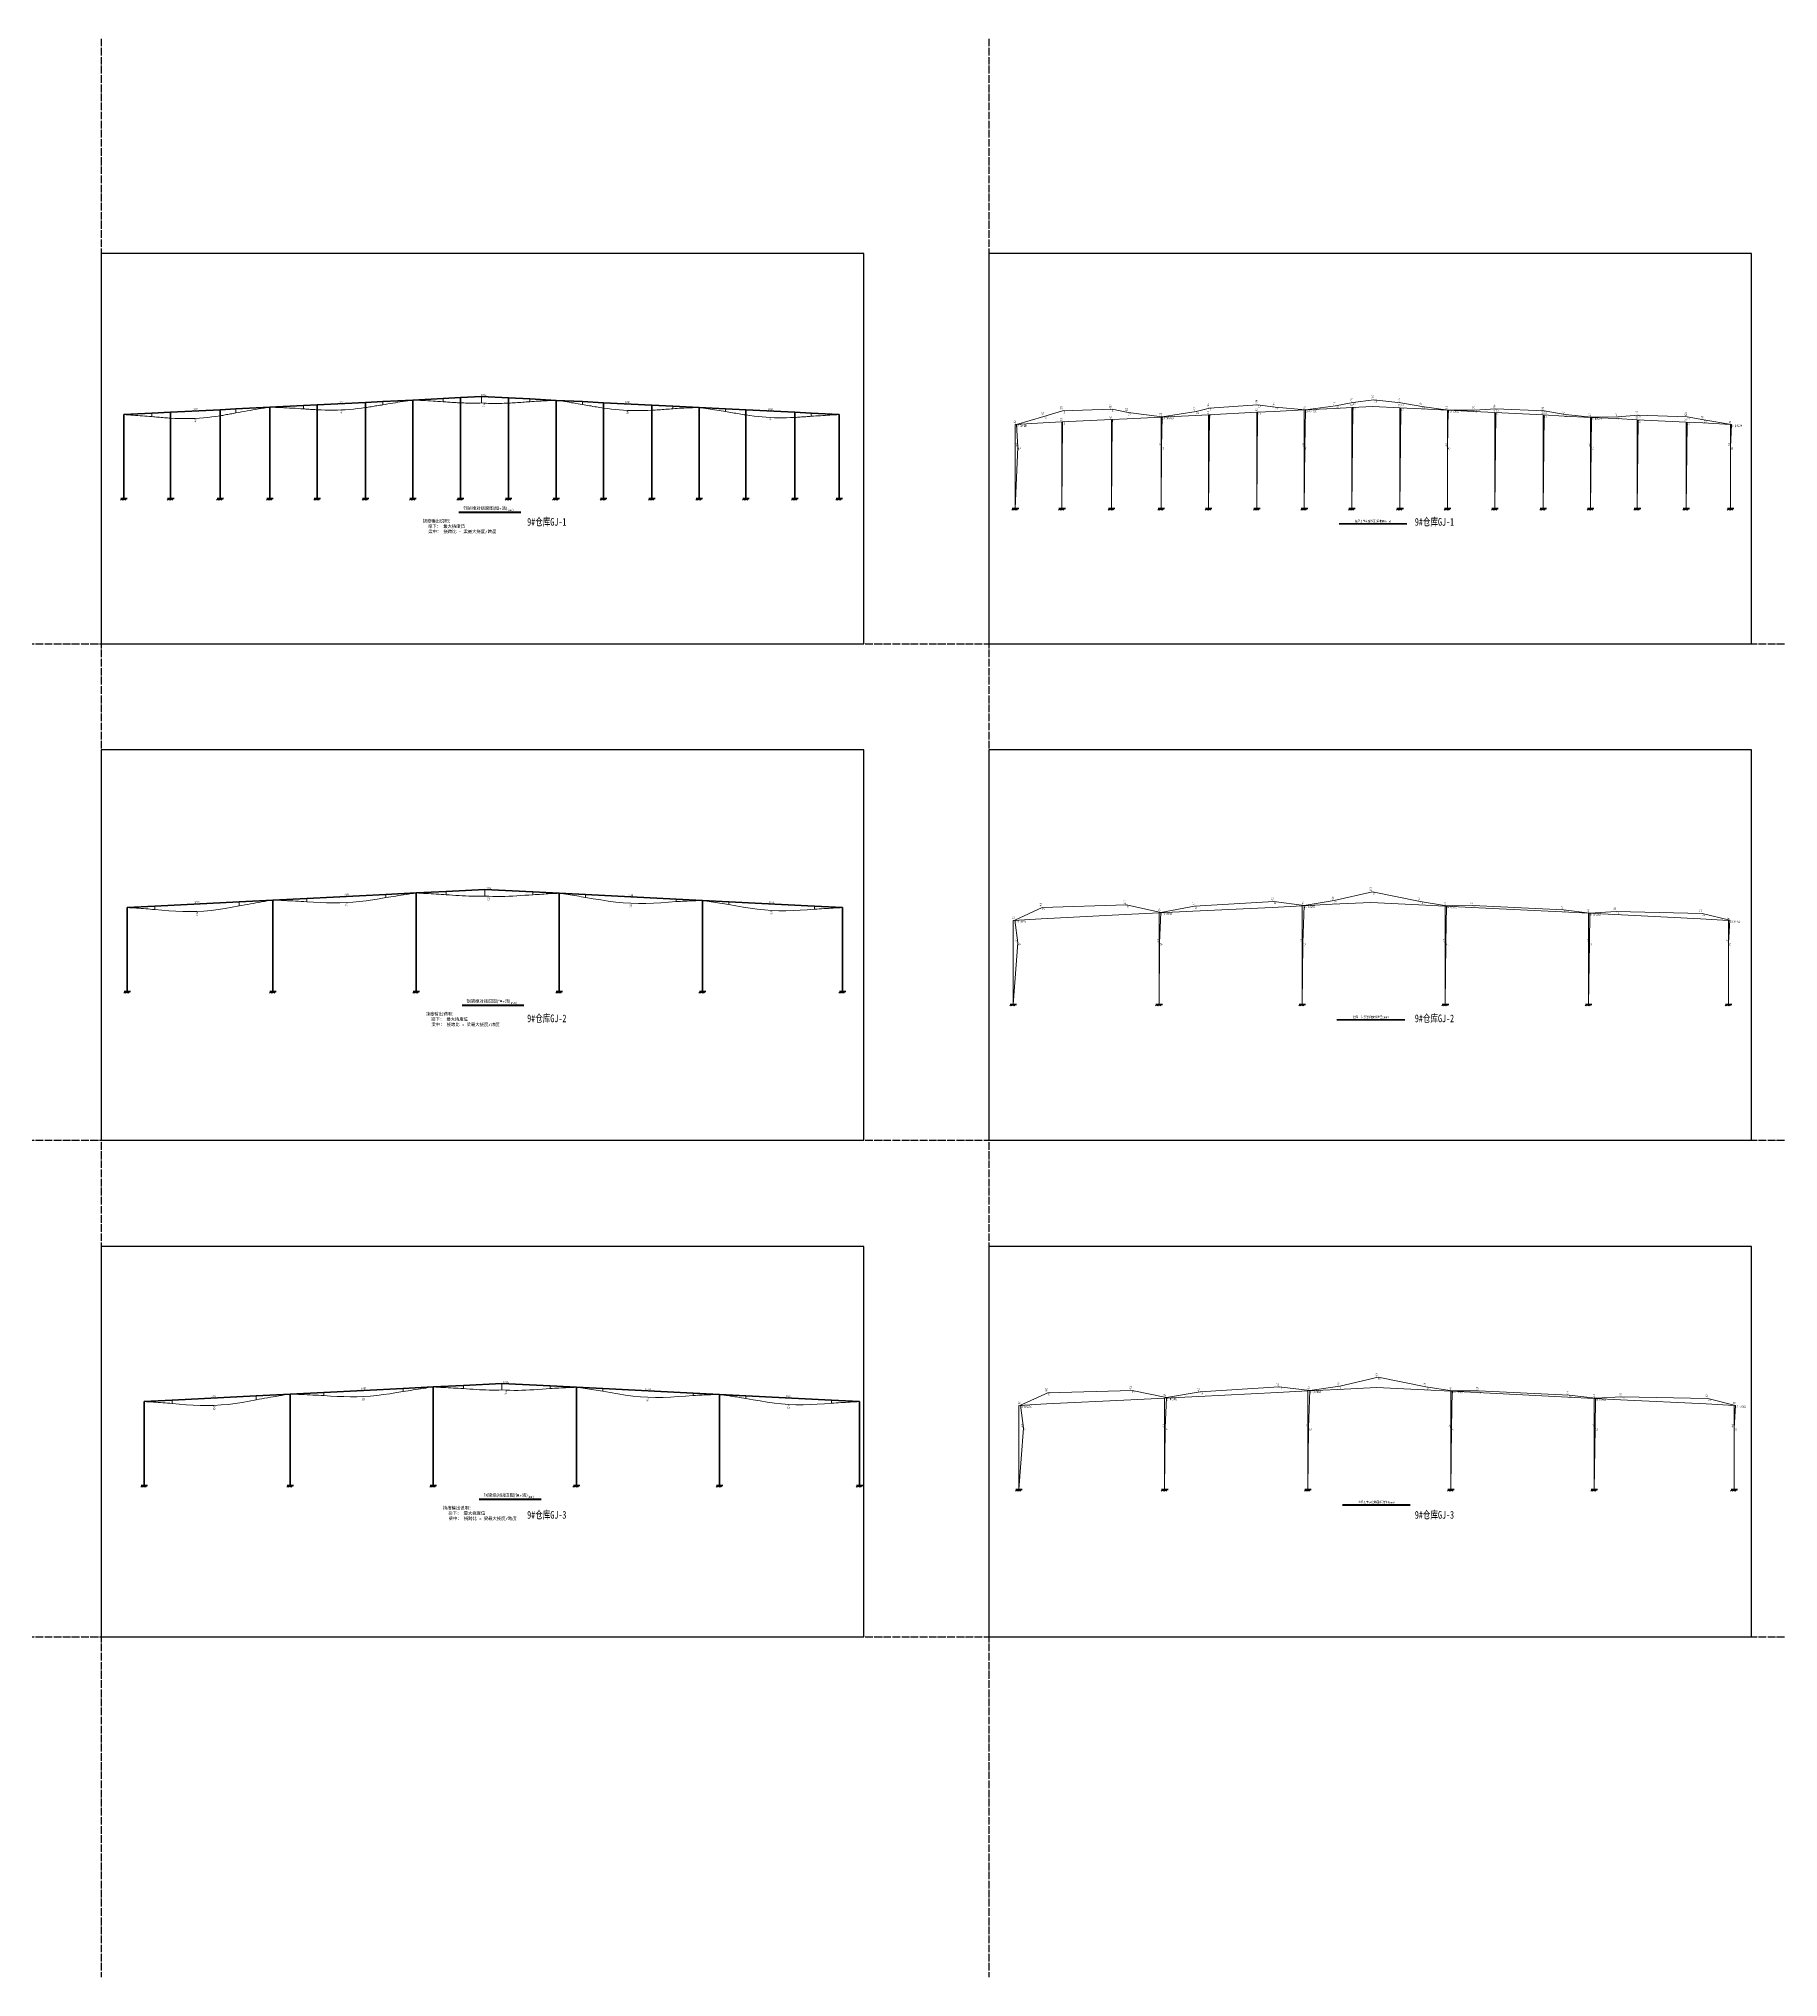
# Model space of a CAD drawing. Extents: x 447413 to 2975780, y -1432727 to 1301644.
# Drawn here: x 1132688 to 1363571, y 209091 to 466295 of the extents above; entities that cross this region are included whole.
import ezdxf
from ezdxf.enums import TextEntityAlignment as Align

# ---------------------------------------------------------------- set-up
doc = ezdxf.new("R2010")
doc.units = 0
doc.header["$LTSCALE"] = 1000
doc.header["$MEASUREMENT"] = 0
doc.linetypes.add('DOTE', pattern=[2.42, 2, -0.2, 0.02, -0.2])
for name, color, linetype, lineweight in [('1', 7, 'Continuous', 18), ('101', 7, 'Continuous', 18), ('2', 2, 'Continuous', 18), ('图形说明', 7, 'Continuous', 18), ('杆件(白色)', 7, 'Continuous', 35), ('梁挠度(青色)', 4, 'Continuous', 18)]:
    doc.layers.add(name, color=color, linetype=linetype, lineweight=lineweight)
doc.layers.add('DOTE', color=1, linetype='Continuous')
doc.layers.add('图纸编号', color=6, linetype='Continuous')
doc.styles.add('PkpmHz', font='Pkpmeng', dxfattribs={"width": 0.6, "bigfont": 'hztxt'})
doc.styles.add('宋体', font='', dxfattribs={"height": 35})
doc.styles.get('宋体').set_extended_font_data('SimSun')

# ---------------------------------------------------------------- blocks, each defined once
blk = doc.blocks.new('STSPK_2019-10-23-15_09_34')
at = {"layer": '图形说明', "lineweight": 35, "ltscale": 100}
blk.add_line((4477, -180), (5297, -180), dxfattribs=at)
at = {"layer": '杆件(白色)', "ltscale": 100}
for p, q in [((2416, 1236), (3466, 1288)), ((3466, 1288), (3866, 1308)), ((3866, 1308), (4266, 1328)), ((3866, 815), (3866, 1308)), ((4266, 1328), (4778, 1354)), ((4778, 1354), (5416, 1322)), ((5416, 1322), (5766, 1304)), ((5766, 815), (5766, 1304)), ((5766, 1304), (6116, 1287)), ((6116, 1287), (7316, 1227)), ((30, 1115), (400, 1135)), ((30, 815), (30, 1115)), ((400, 1135), (1516, 1191)), ((1516, 1191), (1966, 1213)), ((1966, 1213), (2416, 1236)), ((1966, 815), (1966, 1213)), ((7316, 1227), (7666, 1209)), ((7666, 815), (7666, 1209)), ((7666, 1209), (8016, 1192)), ((8016, 1192), (9154, 1135)), ((9154, 1135), (9524, 1115)), ((9524, 815), (9524, 1115)), ((30, 0), (30, 815)), ((1966, 0), (1966, 815)), ((3866, 0), (3866, 815)), ((5766, 0), (5766, 815)), ((7666, 0), (7666, 815)), ((9524, 0), (9524, 815)), ((-10, 0), (75, 0)), ((1926, 0), (2011, 0)), ((3826, 0), (3911, 0)), ((5726, 0), (5811, 0)), ((7626, 0), (7711, 0)), ((9484, 0), (9569, 0))]:
    blk.add_line(p, q, dxfattribs=at)
at = {"layer": '杆件(白色)', "lineweight": 18, "ltscale": 100}
for p, q in [((5, 0), (-15, -20)), ((25, 0), (5, -20)), ((45, 0), (25, -20)), ((65, 0), (45, -20)), ((1941, 0), (1921, -20)), ((1961, 0), (1941, -20)), ((1981, 0), (1961, -20)), ((2001, 0), (1981, -20)), ((3841, 0), (3821, -20)), ((3861, 0), (3841, -20)), ((3881, 0), (3861, -20)), ((3901, 0), (3881, -20)), ((5741, 0), (5721, -20)), ((5761, 0), (5741, -20)), ((5781, 0), (5761, -20)), ((5801, 0), (5781, -20)), ((7641, 0), (7621, -20)), ((7661, 0), (7641, -20)), ((7681, 0), (7661, -20)), ((7701, 0), (7681, -20)), ((9499, 0), (9479, -20)), ((9519, 0), (9499, -20)), ((9539, 0), (9519, -20)), ((9559, 0), (9539, -20)), ((4477, -190), (5297, -190))]:
    blk.add_line(p, q, dxfattribs=at)
at = {"layer": '梁挠度(青色)', "ltscale": 100}
for points in [[(2416, 1236), (2416, 1194), (2504, 1188), (2591, 1183), (2678, 1180), (2766, 1178), (2854, 1178), (2941, 1181), (3028, 1187), (3116, 1196), (3204, 1206), (3291, 1219), (3378, 1233), (3466, 1248), (3466, 1288)], [(3466, 1288), (3466, 1248), (3499, 1253), (3533, 1258), (3566, 1263), (3599, 1268), (3633, 1274), (3666, 1279), (3699, 1284), (3733, 1289), (3766, 1294), (3799, 1299), (3833, 1304), (3866, 1308), (3866, 1308)], [(3866, 1308), (3866, 1308), (3899, 1307), (3933, 1305), (3966, 1303), (3999, 1302), (4033, 1300), (4066, 1298), (4099, 1296), (4133, 1294), (4166, 1292), (4199, 1290), (4233, 1288), (4266, 1286), (4266, 1328)], [(4266, 1328), (4266, 1286), (4309, 1283), (4351, 1280), (4394, 1277), (4437, 1274), (4479, 1272), (4522, 1270), (4565, 1268), (4607, 1267), (4650, 1267), (4693, 1267), (4735, 1267), (4778, 1269), (4778, 1354)], [(4778, 1354), (4778, 1269), (4831, 1266), (4884, 1264), (4938, 1263), (4991, 1263), (5044, 1264), (5097, 1265), (5150, 1268), (5203, 1271), (5256, 1275), (5310, 1279), (5363, 1283), (5416, 1287), (5416, 1322)], [(5416, 1322), (5416, 1287), (5445, 1288), (5474, 1290), (5504, 1291), (5533, 1293), (5562, 1295), (5591, 1296), (5620, 1298), (5649, 1299), (5678, 1300), (5708, 1302), (5737, 1303), (5766, 1304), (5766, 1304)], [(5766, 1304), (5766, 1304), (5795, 1300), (5824, 1296), (5854, 1292), (5883, 1287), (5912, 1283), (5941, 1278), (5970, 1274), (5999, 1269), (6028, 1265), (6058, 1260), (6087, 1255), (6116, 1251), (6116, 1287)], [(6116, 1287), (6116, 1251), (6216, 1233), (6316, 1216), (6416, 1201), (6516, 1188), (6616, 1178), (6716, 1172), (6816, 1169), (6916, 1170), (7016, 1174), (7116, 1180), (7216, 1188), (7316, 1195), (7316, 1227)], [(30, 1115), (30, 1115), (61, 1113), (92, 1111), (122, 1109), (153, 1107), (184, 1105), (215, 1102), (246, 1100), (277, 1098), (308, 1096), (338, 1094), (369, 1091), (400, 1089), (400, 1135)], [(400, 1135), (400, 1089), (493, 1081), (586, 1072), (679, 1066), (772, 1062), (865, 1061), (958, 1063), (1051, 1069), (1144, 1077), (1237, 1089), (1330, 1104), (1423, 1120), (1516, 1138), (1516, 1191)], [(1516, 1191), (1516, 1138), (1554, 1144), (1591, 1151), (1628, 1158), (1666, 1164), (1704, 1171), (1741, 1177), (1778, 1183), (1816, 1190), (1854, 1196), (1891, 1202), (1928, 1208), (1966, 1213), (1966, 1213)], [(1966, 1213), (1966, 1213), (2004, 1212), (2041, 1211), (2078, 1210), (2116, 1208), (2154, 1207), (2191, 1205), (2228, 1203), (2266, 1201), (2304, 1200), (2341, 1198), (2378, 1196), (2416, 1194), (2416, 1236)], [(7316, 1227), (7316, 1195), (7345, 1196), (7374, 1198), (7404, 1199), (7433, 1200), (7462, 1202), (7491, 1203), (7520, 1204), (7549, 1205), (7579, 1206), (7608, 1208), (7637, 1208), (7666, 1209), (7666, 1209)], [(7666, 1209), (7666, 1209), (7695, 1205), (7724, 1201), (7754, 1197), (7783, 1193), (7812, 1188), (7841, 1184), (7870, 1179), (7899, 1175), (7929, 1170), (7958, 1165), (7987, 1161), (8016, 1156), (8016, 1192)], [(8016, 1192), (8016, 1156), (8111, 1139), (8206, 1123), (8300, 1107), (8395, 1094), (8490, 1084), (8585, 1076), (8680, 1072), (8775, 1072), (8870, 1074), (8964, 1079), (9059, 1085), (9154, 1093), (9154, 1135)], [(9154, 1135), (9154, 1093), (9185, 1095), (9216, 1097), (9246, 1098), (9277, 1100), (9308, 1102), (9339, 1104), (9370, 1106), (9401, 1108), (9432, 1110), (9462, 1112), (9493, 1113), (9524, 1115), (9524, 1115)]]:
    blk.add_lwpolyline(points, dxfattribs=at)
at = {"layer": '图形说明', "style": 'PkpmHz'}
for s, p in [('钢梁绝对挠度图(恒+活)', (4827, -152)), ('挠度输出说明：                                ', (4677, -322)), ('梁下： 最大挠度值                             ', (4747, -392)), ('梁中： 挠跨比 = 梁最大挠度/跨度               ', (4747, -462))]:
    blk.add_text(s, height=42.5, dxfattribs=at).set_placement(p, align=Align.CENTER)
at = {"layer": '图形说明', "style": 'PkpmHz', "width": 0.85}
blk.add_text('(mm)', height=30, dxfattribs=at).set_placement((5123, -166))
at = {"layer": '梁挠度(青色)', "style": 'PkpmHz', "width": 0.57}
for s, p in [('1/357', (2941, 1267)), ('1/336', (4831, 1356)), ('1/339', (6716, 1261)), ('1/294', (958, 1167)), ('1/323', (8585, 1168))]:
    blk.add_text(s, height=30, dxfattribs=at).set_placement(p, align=Align.CENTER)
for s, p in [('65.8', (958, 1055)), ('53.1', (2941, 1174)), ('56.4', (4831, 1258)), ('55.9', (6716, 1164)), ('57.4', (8585, 1068))]:
    blk.add_text(s, height=30, rotation=90, dxfattribs=at).set_placement(p, align=Align.MIDDLE_RIGHT)
blk = doc.blocks.new('STSPK_2019-10-23-15_15_12')
at = {"layer": '1', "color": 3, "ltscale": 100}
for p, q in [((415, 1285), (1534, 1314)), ((1534, 1314), (1990, 1219)), ((1990, 1219), (2438, 1294)), ((2438, 1294), (3488, 1361)), ((3488, 1361), (3892, 1314)), ((3877, 818), (3892, 1314)), ((3892, 1314), (4291, 1373)), ((4291, 1373), (4799, 1490)), ((4799, 1490), (5433, 1363)), ((5433, 1363), (5782, 1308)), ((5772, 817), (5782, 1308)), ((5782, 1308), (6133, 1310)), ((6133, 1310), (7335, 1253)), ((53, 1117), (415, 1285)), ((92, 816), (53, 1117)), ((1972, 818), (1990, 1219)), ((7335, 1253), (7684, 1213)), ((7681, 817), (7684, 1213)), ((7684, 1213), (8036, 1229)), ((8036, 1229), (9178, 1208)), ((9178, 1208), (9544, 1116)), ((9525, 816), (9544, 1116)), ((30, 0), (92, 816)), ((1966, 0), (1972, 818)), ((3866, 0), (3877, 818)), ((5766, 0), (5772, 817)), ((7666, 0), (7681, 817)), ((9524, 0), (9525, 816))]:
    blk.add_line(p, q, dxfattribs=at)
at = {"layer": '1', "ltscale": 100}
for p, q in [((2416, 1236), (3466, 1288)), ((3466, 1288), (3866, 1308)), ((3866, 1308), (4266, 1328)), ((3866, 815), (3866, 1308)), ((4266, 1328), (4778, 1354)), ((4778, 1354), (5416, 1322)), ((5416, 1322), (5766, 1304)), ((5766, 815), (5766, 1304)), ((5766, 1304), (6116, 1287)), ((6116, 1287), (7316, 1227)), ((30, 1115), (400, 1135)), ((30, 815), (30, 1115)), ((400, 1135), (1516, 1191)), ((1516, 1191), (1966, 1213)), ((1966, 1213), (2416, 1236)), ((1966, 815), (1966, 1213)), ((7316, 1227), (7666, 1209)), ((7666, 815), (7666, 1209)), ((7666, 1209), (8016, 1192)), ((8016, 1192), (9154, 1135)), ((9154, 1135), (9524, 1115)), ((9524, 815), (9524, 1115)), ((30, 0), (30, 815)), ((1966, 0), (1966, 815)), ((3866, 0), (3866, 815)), ((5766, 0), (5766, 815)), ((7666, 0), (7666, 815)), ((9524, 0), (9524, 815)), ((5, 0), (-15, -20)), ((25, 0), (5, -20)), ((45, 0), (25, -20)), ((65, 0), (45, -20)), ((1941, 0), (1921, -20)), ((1961, 0), (1941, -20)), ((1981, 0), (1961, -20)), ((2001, 0), (1981, -20)), ((3841, 0), (3821, -20)), ((3861, 0), (3841, -20)), ((3881, 0), (3861, -20)), ((3901, 0), (3881, -20)), ((5741, 0), (5721, -20)), ((5761, 0), (5741, -20)), ((5781, 0), (5761, -20)), ((5801, 0), (5781, -20)), ((7641, 0), (7621, -20)), ((7661, 0), (7641, -20)), ((7681, 0), (7661, -20)), ((7701, 0), (7681, -20)), ((9499, 0), (9479, -20)), ((9519, 0), (9499, -20)), ((9539, 0), (9519, -20)), ((9559, 0), (9539, -20)), ((4327, -210), (5227, -210))]:
    blk.add_line(p, q, dxfattribs=at)
at = {"layer": '1', "lineweight": 35, "ltscale": 100}
for p, q in [((-10, 0), (75, 0)), ((1926, 0), (2011, 0)), ((3826, 0), (3911, 0)), ((5726, 0), (5811, 0)), ((7626, 0), (7711, 0)), ((9484, 0), (9569, 0))]:
    blk.add_line(p, q, dxfattribs=at)
at = {"layer": '101', "ltscale": 100}
blk.add_line((4327, -200), (5227, -200), dxfattribs=at)
at = {"layer": '101', "style": 'PkpmHz', "width": 0.85}
blk.add_text('左风１节点位移图(标准值)(mm)', height=30, dxfattribs=at).set_placement((4777, -170), align=Align.MIDDLE_CENTER)
at = {"layer": '2', "style": 'PkpmHz', "width": 0.57}
for s, p in [('-13.0', (411, 1289)), ('-10.6', (1529, 1318)), ('-5.0', (2433, 1298)), ('-6.3', (3484, 1365)), ('-0.5', (3888, 1319)), ('-3.9', (4286, 1377)), ('-11.8', (4795, 1494)), ('-3.6', (5429, 1367)), ('-0.3', (5777, 1312)), ('-2.0', (6129, 1314)), ('-2.3', (7331, 1258)), ('-0.2', (49, 1121)), ('-0.5', (1985, 1224)), ('-0.3', (7680, 1217)), ('-3.2', (8032, 1233)), ('-6.3', (9173, 1213)), ('-0.1', (9540, 1120)), ('-0.1', (88, 820)), ('-0.3', (1968, 823)), ('-0.3', (3872, 822)), ('-0.2', (5768, 821)), ('-0.2', (7676, 821)), ('-0.1', (9520, 820))]:
    blk.add_text(s, height=30, rotation=90, dxfattribs=at).set_placement(p)
for s, p in [('1.5', (1538, 1309)), ('1.9', (2442, 1289)), ('1.9', (3492, 1357)), ('2.3 (1/5804)', (3896, 1310)), ('2.1', (4295, 1369)), ('1.8', (4803, 1486)), ('1.5', (5437, 1359)), ('1.4 (1/9563)', (5786, 1304)), ('1.5', (6137, 1306)), ('2.0 (1/5634)', (57, 1113)), ('1.3', (419, 1281)), ('2.1 (1/5886)', (1994, 1215)), ('1.6', (7339, 1249)), ('1.6 (1/7650)', (7688, 1208)), ('1.8', (8040, 1224)), ('2.0', (9182, 1204)), ('1.7 (1/6383)', (9548, 1112)), ('5.4', (96, 812)), ('0.5', (1976, 814)), ('0.9', (3881, 814)), ('0.5', (5776, 813)), ('1.3', (7685, 812)), ('0.0', (9529, 811))]:
    blk.add_text(s, height=30, dxfattribs=at).set_placement(p, align=Align.TOP_LEFT)
blk = doc.blocks.new('STSPK_2019-10-23-15_20_21')
at = {"layer": '图形说明', "lineweight": 35, "ltscale": 100}
blk.add_line((4477, -180), (5297, -180), dxfattribs=at)
at = {"layer": '杆件(白色)', "ltscale": 100}
for p, q in [((2416, 1236), (3466, 1288)), ((3466, 1288), (3866, 1308)), ((3866, 1308), (4266, 1328)), ((3866, 815), (3866, 1308)), ((4266, 1328), (4778, 1354)), ((4778, 1354), (5416, 1322)), ((5416, 1322), (5766, 1304)), ((5766, 815), (5766, 1304)), ((5766, 1304), (6116, 1287)), ((6116, 1287), (7316, 1227)), ((30, 1115), (400, 1135)), ((30, 815), (30, 1115)), ((400, 1135), (1516, 1191)), ((1516, 1191), (1966, 1213)), ((1966, 1213), (2416, 1236)), ((1966, 815), (1966, 1213)), ((7316, 1227), (7666, 1209)), ((7666, 815), (7666, 1209)), ((7666, 1209), (8016, 1192)), ((8016, 1192), (9154, 1135)), ((9154, 1135), (9524, 1115)), ((9524, 815), (9524, 1115)), ((30, 0), (30, 815)), ((1966, 0), (1966, 815)), ((3866, 0), (3866, 815)), ((5766, 0), (5766, 815)), ((7666, 0), (7666, 815)), ((9524, 0), (9524, 815)), ((-10, 0), (75, 0)), ((1926, 0), (2011, 0)), ((3826, 0), (3911, 0)), ((5726, 0), (5811, 0)), ((7626, 0), (7711, 0)), ((9484, 0), (9569, 0))]:
    blk.add_line(p, q, dxfattribs=at)
at = {"layer": '杆件(白色)', "lineweight": 18, "ltscale": 100}
for p, q in [((5, 0), (-15, -20)), ((25, 0), (5, -20)), ((45, 0), (25, -20)), ((65, 0), (45, -20)), ((1941, 0), (1921, -20)), ((1961, 0), (1941, -20)), ((1981, 0), (1961, -20)), ((2001, 0), (1981, -20)), ((3841, 0), (3821, -20)), ((3861, 0), (3841, -20)), ((3881, 0), (3861, -20)), ((3901, 0), (3881, -20)), ((5741, 0), (5721, -20)), ((5761, 0), (5741, -20)), ((5781, 0), (5761, -20)), ((5801, 0), (5781, -20)), ((7641, 0), (7621, -20)), ((7661, 0), (7641, -20)), ((7681, 0), (7661, -20)), ((7701, 0), (7681, -20)), ((9499, 0), (9479, -20)), ((9519, 0), (9499, -20)), ((9539, 0), (9519, -20)), ((9559, 0), (9539, -20)), ((4477, -190), (5297, -190))]:
    blk.add_line(p, q, dxfattribs=at)
at = {"layer": '梁挠度(青色)', "ltscale": 100}
for points in [[(2416, 1236), (2416, 1192), (2504, 1187), (2591, 1181), (2678, 1178), (2766, 1176), (2854, 1177), (2941, 1180), (3028, 1186), (3116, 1194), (3204, 1205), (3291, 1217), (3378, 1231), (3466, 1246), (3466, 1288)], [(3466, 1288), (3466, 1246), (3499, 1252), (3533, 1257), (3566, 1262), (3599, 1267), (3633, 1273), (3666, 1278), (3699, 1283), (3733, 1288), (3766, 1293), (3799, 1299), (3833, 1303), (3866, 1308), (3866, 1308)], [(3866, 1308), (3866, 1308), (3899, 1307), (3933, 1305), (3966, 1303), (3999, 1301), (4033, 1299), (4066, 1297), (4099, 1295), (4133, 1293), (4166, 1291), (4199, 1289), (4233, 1287), (4266, 1285), (4266, 1328)], [(4266, 1328), (4266, 1285), (4309, 1282), (4351, 1278), (4394, 1275), (4437, 1273), (4479, 1270), (4522, 1268), (4565, 1267), (4607, 1266), (4650, 1265), (4693, 1265), (4735, 1266), (4778, 1267), (4778, 1354)], [(4778, 1354), (4778, 1267), (4831, 1265), (4884, 1263), (4938, 1262), (4991, 1262), (5044, 1262), (5097, 1264), (5150, 1267), (5203, 1270), (5256, 1273), (5310, 1277), (5363, 1281), (5416, 1285), (5416, 1322)], [(5416, 1322), (5416, 1285), (5445, 1287), (5474, 1289), (5504, 1290), (5533, 1292), (5562, 1294), (5591, 1295), (5620, 1297), (5649, 1299), (5678, 1300), (5708, 1302), (5737, 1303), (5766, 1304), (5766, 1304)], [(5766, 1304), (5766, 1304), (5795, 1300), (5824, 1296), (5854, 1291), (5883, 1287), (5912, 1282), (5941, 1278), (5970, 1273), (5999, 1268), (6028, 1264), (6058, 1259), (6087, 1254), (6116, 1250), (6116, 1287)], [(6116, 1287), (6116, 1250), (6216, 1232), (6316, 1215), (6416, 1200), (6516, 1187), (6616, 1177), (6716, 1171), (6816, 1169), (6916, 1169), (7016, 1173), (7116, 1179), (7216, 1186), (7316, 1194), (7316, 1227)], [(30, 1115), (30, 1115), (61, 1113), (92, 1111), (122, 1109), (153, 1107), (184, 1105), (215, 1102), (246, 1100), (277, 1098), (308, 1096), (338, 1093), (369, 1091), (400, 1089), (400, 1135)], [(400, 1135), (400, 1089), (493, 1080), (586, 1072), (679, 1066), (772, 1062), (865, 1061), (958, 1063), (1051, 1068), (1144, 1077), (1237, 1089), (1330, 1103), (1423, 1119), (1516, 1137), (1516, 1191)], [(1516, 1191), (1516, 1137), (1554, 1143), (1591, 1150), (1628, 1157), (1666, 1163), (1704, 1170), (1741, 1176), (1778, 1183), (1816, 1189), (1854, 1196), (1891, 1202), (1928, 1208), (1966, 1213), (1966, 1213)], [(1966, 1213), (1966, 1213), (2004, 1212), (2041, 1211), (2078, 1209), (2116, 1208), (2154, 1206), (2191, 1204), (2228, 1202), (2266, 1200), (2304, 1198), (2341, 1196), (2378, 1194), (2416, 1192), (2416, 1236)], [(7316, 1227), (7316, 1194), (7345, 1195), (7374, 1197), (7404, 1198), (7433, 1200), (7462, 1201), (7491, 1202), (7520, 1204), (7549, 1205), (7579, 1206), (7608, 1207), (7637, 1208), (7666, 1209), (7666, 1209)], [(7666, 1209), (7666, 1209), (7695, 1205), (7724, 1201), (7754, 1197), (7783, 1192), (7812, 1188), (7841, 1183), (7870, 1179), (7899, 1174), (7929, 1169), (7958, 1165), (7987, 1160), (8016, 1155), (8016, 1192)], [(8016, 1192), (8016, 1155), (8111, 1138), (8206, 1122), (8300, 1107), (8395, 1094), (8490, 1084), (8585, 1077), (8680, 1073), (8775, 1072), (8870, 1074), (8964, 1079), (9059, 1086), (9154, 1093), (9154, 1135)], [(9154, 1135), (9154, 1093), (9185, 1095), (9216, 1097), (9246, 1098), (9277, 1100), (9308, 1102), (9339, 1104), (9370, 1106), (9401, 1108), (9432, 1110), (9462, 1112), (9493, 1113), (9524, 1115), (9524, 1115)]]:
    blk.add_lwpolyline(points, dxfattribs=at)
at = {"layer": '图形说明', "style": 'PkpmHz'}
for s, p in [('钢梁绝对挠度图(恒+活)', (4827, -152)), ('挠度输出说明：                                ', (4677, -322)), ('梁下： 最大挠度值                             ', (4747, -392)), ('梁中： 挠跨比 = 梁最大挠度/跨度               ', (4747, -462))]:
    blk.add_text(s, height=42.5, dxfattribs=at).set_placement(p, align=Align.CENTER)
at = {"layer": '图形说明', "style": 'PkpmHz', "width": 0.85}
blk.add_text('(mm)', height=30, dxfattribs=at).set_placement((5123, -166))
at = {"layer": '梁挠度(青色)', "style": 'PkpmHz', "width": 0.57}
for s, p in [('1/376', (2941, 1267)), ('1/356', (4831, 1356)), ('1/361', (6716, 1261)), ('1/315', (958, 1167)), ('1/348', (8585, 1168))]:
    blk.add_text(s, height=30, dxfattribs=at).set_placement(p, align=Align.CENTER)
for s, p in [('61.4', (958, 1055)), ('50.5', (2941, 1172)), ('53.3', (4831, 1257)), ('52.6', (6716, 1164)), ('53.3', (8585, 1069))]:
    blk.add_text(s, height=30, rotation=90, dxfattribs=at).set_placement(p, align=Align.MIDDLE_RIGHT)
blk = doc.blocks.new('STSPK_2019-10-23-15_20_30')
at = {"layer": '1', "color": 3, "ltscale": 100}
for p, q in [((415, 1285), (1533, 1320)), ((1533, 1320), (1990, 1219)), ((1990, 1219), (2437, 1302)), ((2437, 1302), (3488, 1367)), ((3488, 1367), (3892, 1314)), ((3876, 818), (3892, 1314)), ((3892, 1314), (4290, 1377)), ((4290, 1377), (4798, 1493)), ((4798, 1493), (5433, 1366)), ((5433, 1366), (5781, 1308)), ((5771, 817), (5781, 1308)), ((5781, 1308), (6133, 1312)), ((6133, 1312), (7334, 1256)), ((53, 1117), (415, 1285)), ((91, 816), (53, 1117)), ((1973, 818), (1990, 1219)), ((7334, 1256), (7683, 1212)), ((7680, 817), (7683, 1212)), ((7683, 1212), (8036, 1232)), ((8036, 1232), (9177, 1208)), ((9177, 1208), (9543, 1116)), ((9524, 816), (9543, 1116)), ((30, 0), (91, 816)), ((1966, 0), (1973, 818)), ((3866, 0), (3876, 818)), ((5766, 0), (5771, 817)), ((7666, 0), (7680, 817)), ((9524, 0), (9524, 816))]:
    blk.add_line(p, q, dxfattribs=at)
at = {"layer": '1', "ltscale": 100}
for p, q in [((2416, 1236), (3466, 1288)), ((3466, 1288), (3866, 1308)), ((3866, 1308), (4266, 1328)), ((3866, 815), (3866, 1308)), ((4266, 1328), (4778, 1354)), ((4778, 1354), (5416, 1322)), ((5416, 1322), (5766, 1304)), ((5766, 815), (5766, 1304)), ((5766, 1304), (6116, 1287)), ((6116, 1287), (7316, 1227)), ((30, 1115), (400, 1135)), ((30, 815), (30, 1115)), ((400, 1135), (1516, 1191)), ((1516, 1191), (1966, 1213)), ((1966, 1213), (2416, 1236)), ((1966, 815), (1966, 1213)), ((7316, 1227), (7666, 1209)), ((7666, 815), (7666, 1209)), ((7666, 1209), (8016, 1192)), ((8016, 1192), (9154, 1135)), ((9154, 1135), (9524, 1115)), ((9524, 815), (9524, 1115)), ((30, 0), (30, 815)), ((1966, 0), (1966, 815)), ((3866, 0), (3866, 815)), ((5766, 0), (5766, 815)), ((7666, 0), (7666, 815)), ((9524, 0), (9524, 815)), ((5, 0), (-15, -20)), ((25, 0), (5, -20)), ((45, 0), (25, -20)), ((65, 0), (45, -20)), ((1941, 0), (1921, -20)), ((1961, 0), (1941, -20)), ((1981, 0), (1961, -20)), ((2001, 0), (1981, -20)), ((3841, 0), (3821, -20)), ((3861, 0), (3841, -20)), ((3881, 0), (3861, -20)), ((3901, 0), (3881, -20)), ((5741, 0), (5721, -20)), ((5761, 0), (5741, -20)), ((5781, 0), (5761, -20)), ((5801, 0), (5781, -20)), ((7641, 0), (7621, -20)), ((7661, 0), (7641, -20)), ((7681, 0), (7661, -20)), ((7701, 0), (7681, -20)), ((9499, 0), (9479, -20)), ((9519, 0), (9499, -20)), ((9539, 0), (9519, -20)), ((9559, 0), (9539, -20)), ((4327, -210), (5227, -210))]:
    blk.add_line(p, q, dxfattribs=at)
at = {"layer": '1', "lineweight": 35, "ltscale": 100}
for p, q in [((-10, 0), (75, 0)), ((1926, 0), (2011, 0)), ((3826, 0), (3911, 0)), ((5726, 0), (5811, 0)), ((7626, 0), (7711, 0)), ((9484, 0), (9569, 0))]:
    blk.add_line(p, q, dxfattribs=at)
at = {"layer": '101', "ltscale": 100}
blk.add_line((4327, -200), (5227, -200), dxfattribs=at)
at = {"layer": '101', "style": 'PkpmHz', "width": 0.85}
blk.add_text('左风１节点位移图(标准值)(mm)', height=30, dxfattribs=at).set_placement((4777, -170), align=Align.MIDDLE_CENTER)
at = {"layer": '2', "style": 'PkpmHz', "width": 0.57}
for s, p in [('-14.3', (411, 1289)), ('-12.3', (1529, 1324)), ('-6.3', (2433, 1306)), ('-7.5', (3483, 1371)), ('-0.5', (3888, 1318)), ('-4.6', (4286, 1381)), ('-13.3', (4794, 1497)), ('-4.2', (5428, 1370)), ('-0.3', (5777, 1312)), ('-2.4', (6128, 1317)), ('-2.7', (7330, 1260)), ('-0.2', (49, 1121)), ('-0.5', (1985, 1223)), ('-0.3', (7679, 1217)), ('-3.8', (8031, 1236)), ('-7.0', (9172, 1212)), ('-0.1', (9539, 1120)), ('-0.1', (86, 820)), ('-0.3', (1968, 822)), ('-0.3', (3872, 822)), ('-0.2', (5767, 821)), ('-0.2', (7676, 821)), ('-0.1', (9520, 820))]:
    blk.add_text(s, height=30, rotation=90, dxfattribs=at).set_placement(p)
for s, p in [('1.7', (1537, 1315)), ('2.0', (2441, 1298)), ('2.1', (3492, 1363)), ('2.5 (1/5285)', (3896, 1310)), ('2.3', (4294, 1373)), ('2.0', (4803, 1488)), ('1.6', (5437, 1362)), ('1.4 (1/9051)', (5785, 1304)), ('1.6', (6137, 1308)), ('2.2 (1/5073)', (57, 1113)), ('1.5', (419, 1281)), ('2.3 (1/5324)', (1994, 1215)), ('1.7', (7338, 1251)), ('1.7 (1/7284)', (7687, 1208)), ('1.9', (8040, 1227)), ('2.2', (9181, 1204)), ('1.8 (1/6102)', (9547, 1112)), ('5.8', (95, 812)), ('0.6', (1977, 814)), ('1.0', (3880, 814)), ('0.5', (5775, 812)), ('1.4', (7685, 812)), ('0.0', (9528, 811))]:
    blk.add_text(s, height=30, dxfattribs=at).set_placement(p, align=Align.TOP_LEFT)
blk = doc.blocks.new('STSPK_2019-10-23-15_25_48')
at = {"layer": '图形说明', "lineweight": 35, "ltscale": 100}
blk.add_line((4477, -180), (5297, -180), dxfattribs=at)
at = {"layer": '杆件(白色)', "ltscale": 100}
for p, q in [((3236, 1277), (3466, 1288)), ((3466, 1288), (3866, 1308)), ((3866, 1308), (4266, 1328)), ((3866, 815), (3866, 1308)), ((4266, 1328), (4496, 1340)), ((4496, 1340), (4778, 1354)), ((4496, 0), (4496, 1340)), ((4778, 1354), (5136, 1336)), ((5136, 0), (5136, 1336)), ((5136, 1336), (5416, 1322)), ((5416, 1322), (5766, 1304)), ((5766, 815), (5766, 1304)), ((5766, 1304), (6116, 1287)), ((6116, 1287), (6396, 1273)), ((30, 1115), (400, 1135)), ((30, 815), (30, 1115)), ((400, 1135), (650, 1148)), ((650, 1148), (1306, 1180)), ((650, 0), (650, 1148)), ((1306, 1180), (1516, 1191)), ((1306, 0), (1306, 1180)), ((1516, 1191), (1966, 1213)), ((1966, 1213), (2416, 1236)), ((1966, 815), (1966, 1213)), ((2416, 1236), (2596, 1245)), ((2596, 1245), (3236, 1277)), ((2596, 0), (2596, 1245)), ((3236, 0), (3236, 1277)), ((6396, 0), (6396, 1273)), ((6396, 1273), (7036, 1241)), ((7036, 0), (7036, 1241)), ((7036, 1241), (7316, 1227)), ((7316, 1227), (7666, 1209)), ((7666, 815), (7666, 1209)), ((7666, 1209), (8016, 1192)), ((8016, 1192), (8286, 1178)), ((8286, 0), (8286, 1178)), ((8286, 1178), (8934, 1146)), ((8934, 0), (8934, 1146)), ((8934, 1146), (9154, 1135)), ((9154, 1135), (9524, 1115)), ((9524, 815), (9524, 1115)), ((30, 0), (30, 815)), ((1966, 0), (1966, 815)), ((3866, 0), (3866, 815)), ((5766, 0), (5766, 815)), ((7666, 0), (7666, 815)), ((9524, 0), (9524, 815)), ((-10, 0), (75, 0)), ((610, 0), (695, 0)), ((1266, 0), (1351, 0)), ((1926, 0), (2011, 0)), ((2556, 0), (2641, 0)), ((3196, 0), (3281, 0)), ((3826, 0), (3911, 0)), ((4456, 0), (4541, 0)), ((5096, 0), (5181, 0)), ((5726, 0), (5811, 0)), ((6356, 0), (6441, 0)), ((6996, 0), (7081, 0)), ((7626, 0), (7711, 0)), ((8246, 0), (8331, 0)), ((8894, 0), (8979, 0)), ((9484, 0), (9569, 0))]:
    blk.add_line(p, q, dxfattribs=at)
at = {"layer": '杆件(白色)', "lineweight": 18, "ltscale": 100}
for p, q in [((5, 0), (-15, -20)), ((25, 0), (5, -20)), ((45, 0), (25, -20)), ((65, 0), (45, -20)), ((625, 0), (605, -20)), ((645, 0), (625, -20)), ((665, 0), (645, -20)), ((685, 0), (665, -20)), ((1281, 0), (1261, -20)), ((1301, 0), (1281, -20)), ((1321, 0), (1301, -20)), ((1341, 0), (1321, -20)), ((1941, 0), (1921, -20)), ((1961, 0), (1941, -20)), ((1981, 0), (1961, -20)), ((2001, 0), (1981, -20)), ((2571, 0), (2551, -20)), ((2591, 0), (2571, -20)), ((2611, 0), (2591, -20)), ((2631, 0), (2611, -20)), ((3211, 0), (3191, -20)), ((3231, 0), (3211, -20)), ((3251, 0), (3231, -20)), ((3271, 0), (3251, -20)), ((3841, 0), (3821, -20)), ((3861, 0), (3841, -20)), ((3881, 0), (3861, -20)), ((3901, 0), (3881, -20)), ((4471, 0), (4451, -20)), ((4491, 0), (4471, -20)), ((4511, 0), (4491, -20)), ((4531, 0), (4511, -20)), ((5111, 0), (5091, -20)), ((5131, 0), (5111, -20)), ((5151, 0), (5131, -20)), ((5171, 0), (5151, -20)), ((5741, 0), (5721, -20)), ((5761, 0), (5741, -20)), ((5781, 0), (5761, -20)), ((5801, 0), (5781, -20)), ((6371, 0), (6351, -20)), ((6391, 0), (6371, -20)), ((6411, 0), (6391, -20)), ((6431, 0), (6411, -20)), ((7011, 0), (6991, -20)), ((7031, 0), (7011, -20)), ((7051, 0), (7031, -20)), ((7071, 0), (7051, -20)), ((7641, 0), (7621, -20)), ((7661, 0), (7641, -20)), ((7681, 0), (7661, -20)), ((7701, 0), (7681, -20)), ((8261, 0), (8241, -20)), ((8281, 0), (8261, -20)), ((8301, 0), (8281, -20)), ((8321, 0), (8301, -20)), ((8909, 0), (8889, -20)), ((8929, 0), (8909, -20)), ((8949, 0), (8929, -20)), ((8969, 0), (8949, -20)), ((9499, 0), (9479, -20)), ((9519, 0), (9499, -20)), ((9539, 0), (9519, -20)), ((9559, 0), (9539, -20)), ((4477, -190), (5297, -190))]:
    blk.add_line(p, q, dxfattribs=at)
at = {"layer": '梁挠度(青色)', "ltscale": 100}
for points in [[(3236, 1277), (3236, 1208), (3255, 1211), (3274, 1214), (3294, 1217), (3313, 1220), (3332, 1223), (3351, 1226), (3370, 1229), (3389, 1232), (3408, 1236), (3428, 1239), (3447, 1242), (3466, 1246), (3466, 1288)], [(3466, 1288), (3466, 1246), (3499, 1251), (3533, 1257), (3566, 1262), (3599, 1267), (3633, 1273), (3666, 1278), (3699, 1283), (3733, 1289), (3766, 1294), (3799, 1299), (3833, 1304), (3866, 1308), (3866, 1308)], [(3866, 1308), (3866, 1308), (3899, 1307), (3933, 1305), (3966, 1304), (3999, 1302), (4033, 1300), (4066, 1298), (4099, 1296), (4133, 1294), (4166, 1292), (4199, 1290), (4233, 1288), (4266, 1286), (4266, 1328)], [(4266, 1328), (4266, 1286), (4285, 1284), (4304, 1283), (4324, 1281), (4343, 1280), (4362, 1278), (4381, 1277), (4400, 1276), (4419, 1275), (4438, 1274), (4458, 1273), (4477, 1272), (4496, 1271), (4496, 1340)], [(4496, 1340), (4496, 1271), (4520, 1270), (4543, 1269), (4566, 1268), (4590, 1267), (4614, 1267), (4637, 1267), (4660, 1267), (4684, 1267), (4707, 1267), (4731, 1267), (4754, 1268), (4778, 1269), (4778, 1354)], [(4778, 1354), (4778, 1269), (4808, 1267), (4838, 1266), (4868, 1264), (4897, 1264), (4927, 1263), (4957, 1263), (4987, 1263), (5017, 1263), (5046, 1264), (5076, 1265), (5106, 1266), (5136, 1267), (5136, 1336)], [(5136, 1336), (5136, 1267), (5159, 1268), (5183, 1269), (5206, 1271), (5229, 1272), (5253, 1274), (5276, 1275), (5299, 1277), (5323, 1279), (5346, 1280), (5369, 1282), (5393, 1284), (5416, 1286), (5416, 1322)], [(5416, 1322), (5416, 1286), (5445, 1288), (5474, 1290), (5504, 1291), (5533, 1293), (5562, 1295), (5591, 1296), (5620, 1298), (5649, 1299), (5678, 1301), (5708, 1302), (5737, 1303), (5766, 1304), (5766, 1304)], [(5766, 1304), (5766, 1304), (5795, 1300), (5824, 1296), (5854, 1292), (5883, 1287), (5912, 1283), (5941, 1278), (5970, 1273), (5999, 1269), (6028, 1264), (6058, 1259), (6087, 1254), (6116, 1250), (6116, 1287)], [(6116, 1287), (6116, 1250), (6139, 1245), (6163, 1241), (6186, 1237), (6209, 1233), (6233, 1229), (6256, 1224), (6279, 1220), (6303, 1217), (6326, 1213), (6349, 1209), (6373, 1205), (6396, 1202), (6396, 1273)], [(30, 1115), (30, 1115), (61, 1113), (92, 1111), (122, 1109), (153, 1107), (184, 1105), (215, 1102), (246, 1100), (277, 1098), (308, 1095), (338, 1093), (369, 1091), (400, 1089), (400, 1135)], [(400, 1135), (400, 1089), (421, 1086), (442, 1084), (462, 1082), (483, 1080), (504, 1079), (525, 1077), (546, 1075), (567, 1073), (588, 1072), (608, 1070), (629, 1069), (650, 1067), (650, 1148)], [(650, 1148), (650, 1067), (705, 1064), (759, 1062), (814, 1061), (869, 1061), (923, 1062), (978, 1064), (1033, 1067), (1087, 1071), (1142, 1077), (1197, 1083), (1251, 1091), (1306, 1099), (1306, 1180)], [(1306, 1180), (1306, 1099), (1324, 1102), (1341, 1105), (1358, 1108), (1376, 1111), (1394, 1114), (1411, 1117), (1428, 1120), (1446, 1123), (1464, 1127), (1481, 1130), (1498, 1133), (1516, 1137), (1516, 1191)], [(1516, 1191), (1516, 1137), (1554, 1143), (1591, 1150), (1628, 1157), (1666, 1164), (1704, 1171), (1741, 1177), (1778, 1184), (1816, 1190), (1854, 1196), (1891, 1202), (1928, 1208), (1966, 1213), (1966, 1213)], [(1966, 1213), (1966, 1213), (2004, 1212), (2041, 1211), (2078, 1210), (2116, 1208), (2154, 1206), (2191, 1204), (2228, 1202), (2266, 1200), (2304, 1198), (2341, 1195), (2378, 1193), (2416, 1191), (2416, 1236)], [(2416, 1236), (2416, 1191), (2431, 1190), (2446, 1189), (2461, 1187), (2476, 1186), (2491, 1185), (2506, 1184), (2521, 1183), (2536, 1182), (2551, 1182), (2566, 1181), (2581, 1180), (2596, 1179), (2596, 1245)], [(2596, 1245), (2596, 1179), (2649, 1177), (2703, 1175), (2756, 1174), (2809, 1174), (2863, 1175), (2916, 1177), (2969, 1180), (3023, 1184), (3076, 1188), (3129, 1194), (3183, 1201), (3236, 1208), (3236, 1277)], [(6396, 1273), (6396, 1202), (6449, 1194), (6503, 1188), (6556, 1182), (6609, 1177), (6663, 1173), (6716, 1170), (6769, 1168), (6823, 1167), (6876, 1167), (6929, 1168), (6983, 1170), (7036, 1173), (7036, 1241)], [(7036, 1241), (7036, 1173), (7059, 1174), (7083, 1175), (7106, 1177), (7129, 1178), (7153, 1180), (7176, 1182), (7199, 1184), (7223, 1185), (7246, 1187), (7269, 1189), (7293, 1191), (7316, 1193), (7316, 1227)], [(7316, 1227), (7316, 1193), (7345, 1195), (7374, 1196), (7404, 1198), (7433, 1200), (7462, 1201), (7491, 1203), (7520, 1204), (7549, 1205), (7579, 1206), (7608, 1208), (7637, 1209), (7666, 1209), (7666, 1209)], [(7666, 1209), (7666, 1209), (7695, 1205), (7724, 1201), (7754, 1197), (7783, 1193), (7812, 1189), (7841, 1184), (7870, 1179), (7899, 1175), (7929, 1170), (7958, 1165), (7987, 1160), (8016, 1156), (8016, 1192)], [(8016, 1192), (8016, 1156), (8038, 1152), (8061, 1147), (8084, 1143), (8106, 1139), (8129, 1135), (8151, 1132), (8174, 1128), (8196, 1124), (8218, 1120), (8241, 1117), (8264, 1113), (8286, 1110), (8286, 1178)], [(8286, 1178), (8286, 1110), (8340, 1102), (8394, 1095), (8448, 1089), (8502, 1084), (8556, 1079), (8610, 1076), (8664, 1074), (8718, 1073), (8772, 1073), (8826, 1073), (8880, 1075), (8934, 1078), (8934, 1146)], [(8934, 1146), (8934, 1078), (8952, 1078), (8971, 1079), (8989, 1081), (9007, 1082), (9026, 1083), (9044, 1084), (9062, 1086), (9081, 1087), (9099, 1088), (9117, 1090), (9136, 1091), (9154, 1093), (9154, 1135)], [(9154, 1135), (9154, 1093), (9185, 1095), (9216, 1097), (9246, 1099), (9277, 1100), (9308, 1102), (9339, 1104), (9370, 1106), (9401, 1108), (9432, 1110), (9462, 1112), (9493, 1113), (9524, 1115), (9524, 1115)]]:
    blk.add_lwpolyline(points, dxfattribs=at)
at = {"layer": '图形说明', "style": 'PkpmHz'}
for s, p in [('钢梁绝对挠度图(恒+活)', (4827, -152)), ('挠度输出说明：                                ', (4677, -322)), ('梁下： 最大挠度值                             ', (4747, -392)), ('梁中： 挠跨比 = 梁最大挠度/跨度               ', (4747, -462))]:
    blk.add_text(s, height=42.5, dxfattribs=at).set_placement(p, align=Align.CENTER)
at = {"layer": '图形说明', "style": 'PkpmHz', "width": 0.85}
blk.add_text('(mm)', height=30, dxfattribs=at).set_placement((5123, -166))
at = {"layer": '梁挠度(青色)', "style": 'PkpmHz', "width": 0.57}
for s, p in [('1/614', (2916, 1265)), ('1/604', (4808, 1357)), ('1/595', (6716, 1261)), ('1/526', (978, 1168)), ('1/586', (8610, 1167))]:
    blk.add_text(s, height=30, dxfattribs=at).set_placement(p, align=Align.CENTER)
for s, p in [('36.8', (978, 1056)), ('30.9', (2916, 1169)), ('31.4', (4808, 1259)), ('31.9', (6716, 1163)), ('31.7', (8610, 1068))]:
    blk.add_text(s, height=30, rotation=90, dxfattribs=at).set_placement(p, align=Align.MIDDLE_RIGHT)
blk = doc.blocks.new('STSPK_2019-10-23-15_25_55')
at = {"layer": '1', "color": 3, "ltscale": 100}
for p, q in [((410, 1222), (657, 1298)), ((657, 1298), (1314, 1316)), ((1314, 1316), (1527, 1272)), ((1981, 1216), (2429, 1288)), ((2429, 1288), (2607, 1333)), ((2607, 1333), (3247, 1377)), ((3247, 1377), (3479, 1345)), ((3479, 1345), (3882, 1311)), ((3872, 816), (3882, 1311)), ((3882, 1311), (4281, 1362)), ((4281, 1362), (4509, 1407)), ((4496, 0), (4509, 1340)), ((4509, 1407), (4790, 1443)), ((4790, 1443), (5148, 1404)), ((5136, 0), (5148, 1336)), ((5148, 1404), (5426, 1352)), ((5426, 1352), (5775, 1306)), ((5769, 816), (5775, 1306)), ((5775, 1306), (6126, 1306)), ((6126, 1306), (6408, 1323)), ((6408, 1323), (7048, 1294)), ((7048, 1294), (7327, 1249)), ((45, 1116), (410, 1222)), ((66, 816), (45, 1116)), ((650, 0), (657, 1148)), ((1306, 0), (1314, 1180)), ((1527, 1272), (1981, 1216)), ((1972, 817), (1981, 1216)), ((2596, 0), (2607, 1245)), ((3236, 0), (3247, 1277)), ((6396, 0), (6408, 1273)), ((7036, 0), (7048, 1241)), ((7327, 1249), (7676, 1211)), ((7674, 816), (7676, 1211)), ((7676, 1211), (8028, 1217)), ((8028, 1217), (8299, 1239)), ((8286, 0), (8299, 1178)), ((8299, 1239), (8948, 1215)), ((8934, 0), (8948, 1146)), ((8948, 1215), (9167, 1177)), ((9167, 1177), (9535, 1116)), ((9524, 815), (9535, 1116)), ((30, 0), (66, 816)), ((1966, 0), (1972, 817)), ((3866, 0), (3872, 816)), ((5766, 0), (5769, 816)), ((7666, 0), (7674, 816)), ((9524, 0), (9524, 815))]:
    blk.add_line(p, q, dxfattribs=at)
at = {"layer": '1', "ltscale": 100}
for p, q in [((3236, 1277), (3466, 1288)), ((3466, 1288), (3866, 1308)), ((3866, 1308), (4266, 1328)), ((3866, 815), (3866, 1308)), ((4266, 1328), (4496, 1340)), ((4496, 1340), (4778, 1354)), ((4496, 0), (4496, 1340)), ((4778, 1354), (5136, 1336)), ((5136, 0), (5136, 1336)), ((5136, 1336), (5416, 1322)), ((5416, 1322), (5766, 1304)), ((5766, 815), (5766, 1304)), ((5766, 1304), (6116, 1287)), ((6116, 1287), (6396, 1273)), ((30, 1115), (400, 1135)), ((30, 815), (30, 1115)), ((400, 1135), (650, 1148)), ((650, 1148), (1306, 1180)), ((650, 0), (650, 1148)), ((1306, 1180), (1516, 1191)), ((1306, 0), (1306, 1180)), ((1516, 1191), (1966, 1213)), ((1966, 1213), (2416, 1236)), ((1966, 815), (1966, 1213)), ((2416, 1236), (2596, 1245)), ((2596, 1245), (3236, 1277)), ((2596, 0), (2596, 1245)), ((3236, 0), (3236, 1277)), ((6396, 0), (6396, 1273)), ((6396, 1273), (7036, 1241)), ((7036, 0), (7036, 1241)), ((7036, 1241), (7316, 1227)), ((7316, 1227), (7666, 1209)), ((7666, 815), (7666, 1209)), ((7666, 1209), (8016, 1192)), ((8016, 1192), (8286, 1178)), ((8286, 0), (8286, 1178)), ((8286, 1178), (8934, 1146)), ((8934, 0), (8934, 1146)), ((8934, 1146), (9154, 1135)), ((9154, 1135), (9524, 1115)), ((9524, 815), (9524, 1115)), ((30, 0), (30, 815)), ((1966, 0), (1966, 815)), ((3866, 0), (3866, 815)), ((5766, 0), (5766, 815)), ((7666, 0), (7666, 815)), ((9524, 0), (9524, 815)), ((5, 0), (-15, -20)), ((25, 0), (5, -20)), ((45, 0), (25, -20)), ((65, 0), (45, -20)), ((625, 0), (605, -20)), ((645, 0), (625, -20)), ((665, 0), (645, -20)), ((685, 0), (665, -20)), ((1281, 0), (1261, -20)), ((1301, 0), (1281, -20)), ((1321, 0), (1301, -20)), ((1341, 0), (1321, -20)), ((1941, 0), (1921, -20)), ((1961, 0), (1941, -20)), ((1981, 0), (1961, -20)), ((2001, 0), (1981, -20)), ((2571, 0), (2551, -20)), ((2591, 0), (2571, -20)), ((2611, 0), (2591, -20)), ((2631, 0), (2611, -20)), ((3211, 0), (3191, -20)), ((3231, 0), (3211, -20)), ((3251, 0), (3231, -20)), ((3271, 0), (3251, -20)), ((3841, 0), (3821, -20)), ((3861, 0), (3841, -20)), ((3881, 0), (3861, -20)), ((3901, 0), (3881, -20)), ((4471, 0), (4451, -20)), ((4491, 0), (4471, -20)), ((4511, 0), (4491, -20)), ((4531, 0), (4511, -20)), ((5111, 0), (5091, -20)), ((5131, 0), (5111, -20)), ((5151, 0), (5131, -20)), ((5171, 0), (5151, -20)), ((5741, 0), (5721, -20)), ((5761, 0), (5741, -20)), ((5781, 0), (5761, -20)), ((5801, 0), (5781, -20)), ((6371, 0), (6351, -20)), ((6391, 0), (6371, -20)), ((6411, 0), (6391, -20)), ((6431, 0), (6411, -20)), ((7011, 0), (6991, -20)), ((7031, 0), (7011, -20)), ((7051, 0), (7031, -20)), ((7071, 0), (7051, -20)), ((7641, 0), (7621, -20)), ((7661, 0), (7641, -20)), ((7681, 0), (7661, -20)), ((7701, 0), (7681, -20)), ((8261, 0), (8241, -20)), ((8281, 0), (8261, -20)), ((8301, 0), (8281, -20)), ((8321, 0), (8301, -20)), ((8909, 0), (8889, -20)), ((8929, 0), (8909, -20)), ((8949, 0), (8929, -20)), ((8969, 0), (8949, -20)), ((9499, 0), (9479, -20)), ((9519, 0), (9499, -20)), ((9539, 0), (9519, -20)), ((9559, 0), (9539, -20)), ((4327, -210), (5227, -210))]:
    blk.add_line(p, q, dxfattribs=at)
at = {"layer": '1', "lineweight": 35, "ltscale": 100}
for p, q in [((-10, 0), (75, 0)), ((610, 0), (695, 0)), ((1266, 0), (1351, 0)), ((1926, 0), (2011, 0)), ((2556, 0), (2641, 0)), ((3196, 0), (3281, 0)), ((3826, 0), (3911, 0)), ((4456, 0), (4541, 0)), ((5096, 0), (5181, 0)), ((5726, 0), (5811, 0)), ((6356, 0), (6441, 0)), ((6996, 0), (7081, 0)), ((7626, 0), (7711, 0)), ((8246, 0), (8331, 0)), ((8894, 0), (8979, 0)), ((9484, 0), (9569, 0))]:
    blk.add_line(p, q, dxfattribs=at)
at = {"layer": '101', "ltscale": 100}
blk.add_line((4327, -200), (5227, -200), dxfattribs=at)
at = {"layer": '101', "style": 'PkpmHz', "width": 0.85}
blk.add_text('左风１节点位移图(标准值)(mm)', height=30, dxfattribs=at).set_placement((4777, -170), align=Align.MIDDLE_CENTER)
at = {"layer": '2', "style": 'PkpmHz', "width": 0.57}
for s, p in [('-27.9', (653, 1302)), ('-25.2', (1310, 1320)), ('-15.2', (1522, 1277)), ('-9.7', (2424, 1292)), ('-16.4', (2603, 1337)), ('-18.6', (3243, 1381)), (' 0.0', (3243, 1281)), ('-10.5', (3475, 1349)), ('-0.5', (3878, 1315)), ('-6.3', (4276, 1366)), ('-12.6', (4505, 1412)), (' 0.0', (4505, 1344)), ('-16.5', (4786, 1447)), ('-12.7', (5143, 1408)), (' 0.0', (5143, 1340)), ('-5.6', (5422, 1356)), ('-0.3', (5770, 1310)), ('-3.6', (6122, 1311)), ('-9.4', (6403, 1328)), (' 0.0', (6403, 1277)), ('-9.8', (7044, 1298)), ('-4.1', (7323, 1253)), ('-0.2', (40, 1120)), ('-16.2', (406, 1226)), (' 0.0', (653, 1152)), (' 0.0', (1310, 1184)), ('-0.5', (1977, 1220)), (' 0.0', (2603, 1249)), (' 0.0', (7044, 1245)), ('-0.3', (7672, 1215)), ('-4.7', (8023, 1221)), ('-11.2', (8295, 1243)), (' 0.0', (8295, 1183)), ('-12.8', (8944, 1219)), (' 0.0', (8944, 1150)), ('-7.9', (9163, 1181)), ('-0.1', (9531, 1120)), ('-0.1', (62, 820)), ('-0.3', (1967, 821)), ('-0.3', (3867, 821)), ('-0.2', (5765, 820)), ('-0.2', (7669, 820)), ('-0.1', (9520, 820))]:
    blk.add_text(s, height=30, rotation=90, dxfattribs=at).set_placement(p)
for s, p in [('1.3', (661, 1293)), ('1.5', (1318, 1312)), ('2.1', (2611, 1329)), ('2.0', (3251, 1372)), ('2.5', (3483, 1340)), ('3.0 (1/4366)', (3886, 1307)), ('2.8', (4285, 1358)), ('2.5', (4513, 1403)), ('2.5', (4513, 1336)), ('2.3', (4795, 1438)), ('2.2', (5152, 1400)), ('2.2', (5152, 1332)), ('1.9', (5430, 1348)), ('1.7 (1/7895)', (5779, 1302)), ('1.9', (6130, 1302)), ('2.2', (6412, 1319)), ('2.3', (7052, 1289)), ('2.7 (1/4121)', (49, 1112)), ('1.9', (414, 1218)), ('1.3', (661, 1143)), ('1.5', (1318, 1176)), ('2.0', (1531, 1268)), ('2.8 (1/4356)', (1985, 1212)), ('2.4', (2433, 1284)), ('2.1', (2611, 1241)), ('2.0', (3251, 1273)), ('2.2', (6412, 1269)), ('2.3', (7052, 1237)), ('2.0', (7331, 1245)), ('1.9 (1/6421)', (7680, 1207)), ('2.1', (8032, 1213)), ('2.5', (8304, 1234)), ('2.5', (8304, 1174)), ('2.7', (8952, 1211)), ('2.7', (8952, 1142)), ('2.4', (9171, 1173)), ('2.1 (1/5427)', (9539, 1111)), ('6.7', (70, 811)), ('1.1', (1976, 812)), ('1.1', (3876, 812)), ('0.6', (5773, 812)), ('1.4', (7678, 811)), ('0.1', (9529, 811))]:
    blk.add_text(s, height=30, dxfattribs=at).set_placement(p, align=Align.TOP_LEFT)

msp = doc.modelspace()

# ---------------------------------------------------------------- linework, layer by layer
for points in [[(1140982.8, 386027.3), (1242213.4, 386027.3), (1242213.4, 437818.6), (1140982.8, 437818.6)], [(1258802.6, 386027.3), (1360033.2, 386027.3), (1360033.2, 437818.6), (1258802.6, 437818.6)], [(1140982.8, 320150.8), (1242213.4, 320150.8), (1242213.4, 371942.1), (1140982.8, 371942.1)], [(1258802.6, 320150.8), (1360033.2, 320150.8), (1360033.2, 371942.1), (1258802.6, 371942.1)], [(1140982.8, 254274.3), (1242213.4, 254274.3), (1242213.4, 306065.6), (1140982.8, 306065.6)], [(1258802.6, 254274.3), (1360033.2, 254274.3), (1360033.2, 306065.6), (1258802.6, 306065.6)]]:
    msp.add_lwpolyline(points, close=True)
at = {"layer": 'DOTE', "color": 8, "linetype": 'DOTE', "ltscale": 0.5}
for p, q in [((1140982.8, 466295), (1140982.8, 209090.5)), ((1258802.6, 466295), (1258802.6, 209090.5)), ((447413.1, 386027.3), (1925198.8, 386027.3)), ((447413.1, 320150.8), (1925198.8, 320150.8)), ((447413.1, 254274.3), (1925198.8, 254274.3))]:
    msp.add_line(p, q, dxfattribs=at)

# ---------------------------------------------------------------- block references
at = {"xscale": 10, "yscale": 10, "zscale": 10}
for name, p in [('STSPK_2019-10-23-15_25_48', (1143689.5, 405280)), ('STSPK_2019-10-23-15_25_55', (1262002.9, 403968.8)), ('STSPK_2019-10-23-15_20_21', (1144111.1, 339873.5)), ('STSPK_2019-10-23-15_20_30', (1261719.5, 338169.2)), ('STSPK_2019-10-23-15_09_34', (1146388.6, 274329.1)), ('STSPK_2019-10-23-15_15_12', (1262465.5, 273803))]:
    msp.add_blockref(name, p, dxfattribs=at)

# ---------------------------------------------------------------- texts
at = {"layer": '图纸编号', "color": 6, "style": '宋体', "width": 0.7}
for s, p in [('9#仓库GJ-1', (1197514.8, 401685.2)), ('9#仓库GJ-1', (1315334.6, 401685.2)), ('9#仓库GJ-2', (1197514.8, 335808.7)), ('9#仓库GJ-2', (1315334.6, 335808.7)), ('9#仓库GJ-3', (1197514.8, 269932.2)), ('9#仓库GJ-3', (1315334.6, 269932.2))]:
    msp.add_text(s, height=1020.76, dxfattribs=at).set_placement(p)

doc.saveas('drawing.dxf')
